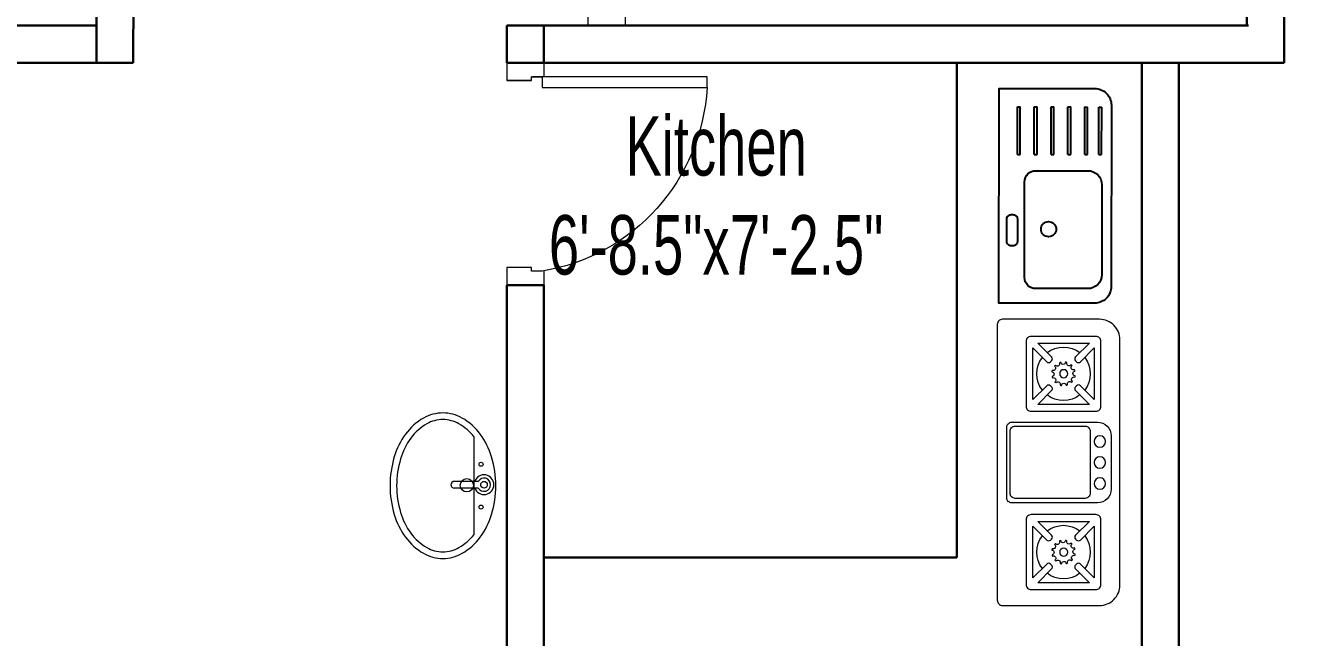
# Model space of a CAD drawing. Header units: inches. Extents: x 64086 to 138972, y -13497 to 16809.
# Drawn here: x 100415 to 100587.5, y -8935.5 to -8853.1 of the extents above; entities that cross this region are included whole.
import ezdxf

# ---------------------------------------------------------------- set-up
doc = ezdxf.new("R2010")
doc.units = ezdxf.units.IN
doc.header["$LTSCALE"] = 0.5
doc.header["$MEASUREMENT"] = 0
doc.header["$PDMODE"] = 2
doc.layers.get('0').update_dxf_attribs({"lineweight": 13})
for name, color, linetype, lineweight in [('DIM', 5, 'Continuous', 13), ('eq1', 113, 'Continuous', 25), ('f2', 94, 'Continuous', 25), ('fur', 42, 'Continuous', 15), ('P-BASIN1', 6, 'Continuous', 15), ('railing', 30, 'Continuous', 15), ('Sheet', 7, 'Continuous', 30), ('TEXT', 7, 'Continuous', 13), ('Text-2', 7, 'Continuous', 18), ('WALL', 7, 'Continuous', 30)]:
    doc.layers.add(name, color=color, linetype=linetype, lineweight=lineweight)
doc.styles.get("Standard").update_dxf_attribs({"font": 'ARIALNB.TTF'})
doc.styles.add('STYLE1', font='ARIALN.TTF', dxfattribs={"width": 0.8})
doc.dimstyles.new('Column Dim', dxfattribs={"dimtxt": 9, "dimasz": 1.5, "dimexe": 13.25, "dimexo": 11, "dimgap": 1, "dimtad": 0, "dimdec": 1, "dimzin": 0, "dimdsep": 46, "dimlunit": 4, "dimtxsty": 'Standard', "dimblk": 'DIM', "dimcen": 0, "dimse1": 1, "dimse2": 1, "dimclrd": 5, "dimclre": 5, "dimclrt": 7, "dimadec": 0, "dimazin": 0, "dimtfac": 1, "dimtdec": 1, "dimtofl": 0, "dimtmove": 2, "dimatfit": 3, "dimldrblk": 'DIM', "dimfxl": 1, "dimtolj": 1, "dimtzin": 0, "dimarcsym": 0})

# ---------------------------------------------------------------- blocks, each defined once
blk = doc.blocks.new('RFG')
at = {"layer": 'eq1'}
for p, q in [((58975.63, -1234.82), (58975.16, -1234.82)), ((58978, -1234.82), (58977.52, -1234.82)), ((58980.84, -1234.82), (58980.36, -1234.82)), ((58983.67, -1234.82), (58983.2, -1234.82)), ((58986.51, -1234.82), (58986.04, -1234.82)), ((58989.35, -1234.82), (58988.88, -1234.82)), ((58975.63, -1242.84), (58975.16, -1242.84)), ((58978, -1242.84), (58977.52, -1242.84)), ((58980.84, -1242.84), (58980.36, -1242.84)), ((58983.67, -1242.84), (58983.2, -1242.84)), ((58986.51, -1242.84), (58986.04, -1242.84)), ((58989.35, -1242.84), (58988.88, -1242.84))]:
    blk.add_line(p, q, dxfattribs=at)
for points in [[(58976.37, -1209.78), (58992.47, -1209.78), (58992.45, -1245.97), (58976.37, -1245.97, -0.414214), (58973.53, -1243.14), (58973.53, -1212.62, -0.414214)], [(58988.15, -1221.65), (58988.15, -1230.22, -0.414214), (58986.26, -1232.11), (58977.49, -1232.11, -0.414214), (58975.12, -1229.74), (58975.12, -1214.61, -0.414214), (58977.49, -1212.24), (58986.26, -1212.24, -0.414214), (58988.15, -1214.13)], [(58990.06, -1219.46), (58990.42, -1219.46, -0.414214), (58991.13, -1220.17), (58991.13, -1223.99, -0.414214), (58990.42, -1224.7), (58990.06, -1224.7, -0.414214), (58989.35, -1223.99), (58989.35, -1220.17, -0.414214)]]:
    blk.add_lwpolyline(points, format="xyb", close=True, dxfattribs=at)
for points in [[(58975.16, -1234.82), (58975.16, -1242.84)], [(58975.63, -1234.82), (58975.63, -1242.84)], [(58977.52, -1234.82), (58977.52, -1242.84)], [(58978, -1234.82), (58978, -1242.84)], [(58980.36, -1234.82), (58980.36, -1242.84)], [(58980.84, -1234.82), (58980.84, -1242.84)], [(58983.2, -1234.82), (58983.2, -1242.84)], [(58983.67, -1234.82), (58983.67, -1242.84)], [(58986.04, -1234.82), (58986.04, -1242.84)], [(58986.51, -1234.82), (58986.51, -1242.84)], [(58988.88, -1234.82), (58988.88, -1242.84)], [(58989.35, -1234.82), (58989.35, -1242.84)]]:
    blk.add_lwpolyline(points, dxfattribs=at)
blk.add_circle((58984.09, -1222.25), 1.28, dxfattribs=at)
blk = doc.blocks.new('BURNER')
at = {"layer": 'fur'}
for points in [[(-21, -15), (-21, -0.75, -0.414214), (-20.25, 0), (20.25, 0, -0.414214), (21, -0.75), (21, -15, -0.414214), (18, -18), (-18, -18, -0.414214)], [(-5.9, -2.13), (-5.9, -14.72, 0.414214), (-3.9, -16.72), (3.94, -16.72, 0.414214), (5.94, -14.72), (5.94, -2.13, 0.414214), (5.19, -1.38), (-5.15, -1.38, 0.414214)], [(-5.32, -2.63), (-5.32, -12.88, 0.414214), (-4.57, -13.63), (4.53, -13.63, 0.414214), (5.28, -12.88), (5.28, -2.63, 0.414214), (4.53, -1.88), (-4.57, -1.88, 0.414214)], [(-18.5, -14.47), (-18.5, -4.97, -0.414214), (-17.75, -4.22), (-8.25, -4.22, -0.414214), (-7.5, -4.97), (-7.5, -14.47, -0.414214), (-8.25, -15.22), (-17.75, -15.22, -0.414214)], [(-17.5, -5.93), (-17.5, -13.51), (-15.47, -11.48, -0.414214), (-14.91, -11.48), (-14.76, -11.62, -0.414214), (-14.76, -12.19), (-16.79, -14.22), (-9.21, -14.22), (-11.24, -12.19, -0.414214), (-11.24, -11.62), (-11.1, -11.48, -0.414214), (-10.53, -11.48), (-8.5, -13.51), (-8.5, -5.93), (-10.53, -7.96, -0.414214), (-11.1, -7.96), (-11.24, -7.81, -0.414214), (-11.24, -7.25), (-9.21, -5.22), (-16.79, -5.22), (-14.76, -7.25, -0.414214), (-14.76, -7.81), (-14.91, -7.96, -0.414214), (-15.47, -7.96)], [(7.67, -14.47), (7.67, -4.97, -0.414214), (8.42, -4.22), (17.92, -4.22, -0.414214), (18.67, -4.97), (18.67, -14.47, -0.414214), (17.92, -15.22), (8.42, -15.22, -0.414214)], [(8.67, -5.93), (8.67, -13.51), (10.7, -11.48, -0.414214), (11.26, -11.48), (11.4, -11.62, -0.414214), (11.4, -12.19), (9.37, -14.22), (16.96, -14.22), (14.93, -12.19, -0.414214), (14.93, -11.62), (15.07, -11.48, -0.414214), (15.64, -11.48), (17.67, -13.51), (17.67, -5.93), (15.64, -7.96, -0.414214), (15.07, -7.96), (14.93, -7.81, -0.414214), (14.93, -7.25), (16.96, -5.22), (9.37, -5.22), (11.4, -7.25, -0.414214), (11.4, -7.81), (11.26, -7.96, -0.414214), (10.7, -7.96)], [(-13.5, -8.05, -0.029973), (-13.29, -8, 0.921201), (-12.6, -8.03, -0.029973), (-12.4, -8.09, 0.921201), (-11.8, -8.46, -0.029973), (-11.66, -8.61, 0.921201), (-11.33, -9.22, -0.029973), (-11.29, -9.43, 0.921201), (-11.31, -10.12, -0.029973), (-11.37, -10.32, 0.921201), (-11.74, -10.91, -0.029973), (-11.89, -11.06, 0.921201), (-12.51, -11.39, -0.029973), (-12.71, -11.43, 0.921201), (-13.4, -11.41, -0.029973), (-13.6, -11.35, 0.921201), (-14.2, -10.98, -0.029973), (-14.34, -10.83, 0.921201), (-14.67, -10.21, -0.029973), (-14.71, -10.01, 0.921201), (-14.69, -9.31, -0.029973), (-14.63, -9.11, 0.921201), (-14.26, -8.52, -0.029973), (-14.11, -8.38, 0.921201)], [(12.67, -8.05, -0.029973), (12.87, -8, 0.921201), (13.57, -8.03, -0.029973), (13.77, -8.09, 0.921201), (14.36, -8.46, -0.029973), (14.51, -8.61, 0.921201), (14.83, -9.22, -0.029973), (14.88, -9.43, 0.921201), (14.86, -10.12, -0.029973), (14.8, -10.32, 0.921201), (14.43, -10.91, -0.029973), (14.28, -11.06, 0.921201), (13.66, -11.39, -0.029973), (13.46, -11.43, 0.921201), (12.76, -11.41, -0.029973), (12.56, -11.35, 0.921201), (11.97, -10.98, -0.029973), (11.83, -10.83, 0.921201), (11.5, -10.21, -0.029973), (11.45, -10.01, 0.921201), (11.48, -9.31, -0.029973), (11.54, -9.11, 0.921201), (11.91, -8.52, -0.029973), (12.06, -8.38, 0.921201)]]:
    blk.add_lwpolyline(points, format="xyb", close=True, dxfattribs=at)
for centre, radius in [((-13.01, -9.75), 0.597), ((13.19, -9.75), 0.597), ((-3.07, -15.05), 0.834), ((0.02, -15.05), 0.834), ((3.11, -15.05), 0.834)]:
    blk.add_circle(centre, radius, dxfattribs=at)
for centre, start, end in [((-13, -9.72), 142.3105, 217.6895), ((-13, -9.72), 52.3105, 127.6895), ((-13, -9.72), 322.3105, 37.6895), ((13.17, -9.72), 142.3105, 217.6895), ((13.17, -9.72), 52.3105, 127.6895), ((13.17, -9.72), 322.3105, 37.6895), ((-13, -9.72), 232.3105, 307.6895), ((13.17, -9.72), 232.3105, 307.6895)]:
    blk.add_arc(centre, 3.93, start, end, dxfattribs=at)
blk = doc.blocks.new('toilet d')
at = {"layer": 'railing'}
for p, q in [((98951.72, -21113.88), (98951.72, -21091.64)), ((98951.72, -21091.64), (98953.15, -21091.64)), ((98953.15, -21091.64), (98953.15, -21113.88)), ((98925.06, -21118.64), (98925.06, -21113.64)), ((98927, -21113.64), (98925.06, -21113.64)), ((98926.96, -21113.88), (98926.96, -21115.31)), ((98926.96, -21113.88), (98926.96, -21115.31)), ((98953.15, -21113.88), (98951.72, -21113.88)), ((98955.06, -21113.64), (98953.15, -21113.64)), ((98953.15, -21113.88), (98953.15, -21115.31)), ((98953.15, -21115.31), (98953.15, -21113.88)), ((98955.06, -21113.64), (98955.06, -21118.64)), ((98926.96, -21115.31), (98927.44, -21115.31)), ((98927.44, -21115.31), (98927.44, -21118.64)), ((98927.44, -21115.31), (98927.44, -21118.64)), ((98952.68, -21115.31), (98952.68, -21118.64)), ((98952.68, -21118.64), (98952.68, -21115.31)), ((98952.68, -21115.31), (98953.15, -21115.31)), ((98927.44, -21118.64), (98925.06, -21118.64)), ((98955.06, -21118.64), (98952.68, -21118.64))]:
    blk.add_line(p, q, dxfattribs=at)
blk.add_arc((98953.17, -21118.15), 26.55, 93.112, 170.7406, dxfattribs=at)
blk = doc.blocks.new('DIM')
at = {"layer": 'DIM'}
for q in [(0, 2), (-2, 0), (0, -2), (2, 0)]:
    blk.add_line((0, 0), q, dxfattribs=at)
blk.add_circle((0, 0), 1, dxfattribs=at)
blk = doc.blocks.new('*D666')
at = {"layer": 'Defpoints', "color": 0, "lineweight": 30, "ltscale": 15, "transparency": 16777216}
for p in [(100623.54, -8591.07), (100555.5, -9679.95), (100631.95, -9684.73)]:
    blk.add_point(p, dxfattribs=at)
at = {"layer": 'Sheet', "color": 5, "lineweight": -2, "ltscale": 15, "transparency": 16777216}
for p, q in [((100699.9, -8597.35), (100668.83, -9094.64)), ((100632.05, -9683.23), (100663.12, -9185.94))]:
    blk.add_line(p, q, dxfattribs=at)
at = {"layer": 'Sheet', "color": 5, "lineweight": -2, "ltscale": 15, "transparency": 16777216, "xscale": 1.5, "yscale": 1.5, "zscale": 1.5}
for p, rotation in [((100700, -8595.85), 86.42430191291139), ((100631.95, -9684.73), 266.4243019129113)]:
    blk.add_blockref('DIM', p, dxfattribs=dict(at, rotation=rotation))
at = {"layer": 'Sheet', "color": 7, "lineweight": 30, "ltscale": 15, "transparency": 16777216, "insert": (100665.98, -9140.29), "char_height": 24.5, "attachment_point": 5, "rotation": 86.4243}
blk.add_mtext('\\A1;90\'-11"', dxfattribs=at)
blk = doc.blocks.new('p-basin11')
at = {"lineweight": 13}
for p, q in [((-0.49, 4.45), (-0.49, 0.85)), ((0.5, 0.86), (0.5, 4.45)), ((-7.44, 1.49), (7.15, 1.49))]:
    blk.add_line(p, q, dxfattribs=at)
for centre, radius in [((-0.08, 2.58), 0.99), ((-3.35, 0.44), 0.298), ((0, 0), 0.495), ((3.06, 0.44), 0.298)]:
    blk.add_circle(centre, radius, dxfattribs=at)
for centre, radius, start, end in [((-1.18, 2.6), 11.33, 106.7647, 126.0274), ((-0.15, -0.85), 14.92, 90, 106.7647), ((-0.15, -0.85), 14.92, 73.2353, 90), ((0.89, 2.6), 11.33, 53.9726, 73.2353), ((-2.77, 4.78), 8.63, 126.0274, 150.3366), ((-1.18, 2.6), 10.34, 106.7647, 126.0274), ((-1.18, 2.6), 10.34, 106.7647, 126.0274), ((-0.15, -0.85), 13.93, 90, 106.7647), ((-0.15, -0.85), 13.93, 90, 106.7647), ((-0.15, -0.85), 13.93, 73.2353, 90), ((-0.15, -0.85), 13.93, 73.2353, 90), ((0.89, 2.6), 10.34, 53.9726, 73.2353), ((0.89, 2.6), 10.34, 53.9726, 73.2353), ((2.48, 4.78), 8.63, 29.6634, 53.9726), ((-2.77, 4.78), 7.64, 126.0274, 150.3366), ((-2.77, 4.78), 7.64, 126.0274, 150.3366), ((2.48, 4.78), 7.64, 29.6634, 53.9726), ((-5.2, 6.16), 5.84, 150.3366, 180), ((-5.2, 6.16), 4.85, 150.3366, 180), ((-5.2, 6.16), 4.85, 150.3366, 180), ((4.9, 6.16), 4.85, 0, 29.6634), ((4.9, 6.16), 4.85, 360, 29.6634), ((4.9, 6.16), 5.84, 0, 29.6634), ((-5.2, 6.16), 5.84, 180, 209.6634), ((-5.2, 6.16), 4.85, 180, 209.6634), ((4.9, 6.16), 4.85, 330.3366, 0), ((4.9, 6.16), 5.84, 330.3366, 0), ((0, 4.45), 0.495, 0, 180), ((-2.77, 7.54), 8.63, 209.6634, 233.9726), ((-2.77, 7.54), 7.64, 209.6634, 232.3), ((2.48, 7.54), 7.64, 307.7, 330.3366), ((2.48, 7.54), 8.63, 306.0274, 330.3366), ((-1.18, 9.72), 11.33, 233.9726, 253.2353), ((0, 0), 1.48, 109.6514, 70.3603), ((0, 0), 0.99, 120.3431, 59.7554), ((0.89, 9.72), 11.33, 286.7647, 306.0274), ((-0.15, 13.16), 14.92, 253.2353, 270), ((-0.15, 13.16), 14.92, 270, 286.7647)]:
    blk.add_arc(centre, radius, start, end, dxfattribs=at)

msp = doc.modelspace()

# ---------------------------------------------------------------- linework, layer by layer
at = {"layer": 'TEXT', "lineweight": 30, "ltscale": 15}
for p, q in [((100429.5, -8858.07), (100429.54, -8846.07)), ((100288.54, -8853.07), (100424.54, -8853.07)), ((100484.85, -8853.07), (100479.85, -8853.07)), ((100568.85, -8853.07), (100579.62, -8853.07)), ((100310.54, -8858.07), (100424.54, -8858.07)), ((100424.54, -8858.07), (100429.5, -8858.07)), ((100540.5, -8858.07), (100540.5, -8924.76)), ((100540.5, -8924.76), (100484.85, -8924.76))]:
    msp.add_line(p, q, dxfattribs=at)
at = {"layer": 'WALL', "lineweight": 30, "ltscale": 15}
for p, q in [((100584.62, -8858.07), (100584.62, -8692.07)), ((100424.54, -8810.16), (100424.54, -8858.07)), ((100579.62, -8853.07), (100579.62, -8810.44)), ((100479.85, -8858.07), (100479.85, -8853.07)), ((100484.85, -8858.07), (100484.85, -8853.07)), ((100490.85, -8858.07), (100479.85, -8858.07)), ((100565.45, -9065.76), (100565.45, -8858.07)), ((100570.45, -9077.76), (100570.45, -8858.07)), ((100479.85, -8944.76), (100479.85, -8888.07)), ((100484.85, -8944.76), (100484.85, -8888.07))]:
    msp.add_line(p, q, dxfattribs=at)
for points in [[(100484.85, -8853.07), (100579.85, -8853.07)], [(100490.85, -8858.07), (100576.45, -8858.07)], [(100570.45, -8858.07), (100584.62, -8858.07)], [(100479.85, -8888.07), (100484.85, -8888.07)]]:
    msp.add_lwpolyline(points, dxfattribs=at)

# ---------------------------------------------------------------- block references
at = {"layer": 'f2', "xscale": 0.7999999999593104, "yscale": 0.7999999999883585, "zscale": 0.8, "rotation": 179.9663557260194}
msp.add_blockref('RFG', (147739.58, -9886.02), dxfattribs=at)
at = {"layer": 'fur', "xscale": -0.9180270000360906, "yscale": 0.9180270000360906, "zscale": 0.9180270000360906, "rotation": 90}
msp.add_blockref('BURNER', (100545.98, -8911.93, -703.04), dxfattribs=at)
at = {"layer": 'P-BASIN1', "xscale": 0.9000000000232831, "yscale": 0.8999999999941792, "zscale": 0.8999999999999773, "rotation": 89.99999999999999}
msp.add_blockref('p-basin11', (100476.79, -8914.94), dxfattribs=at)
at = {"layer": 'railing', "rotation": 270}
msp.add_blockref('toilet d', (121609.49, 90101.98), dxfattribs=at)
at = {"layer": 'railing', "xscale": -1, "rotation": 270}
msp.add_blockref('toilet d', (121598.49, -107813.13), dxfattribs=at)

# ---------------------------------------------------------------- texts
at = {"layer": 'Text-2', "insert": (100508.08, -8886.73, -703.04), "char_height": 8, "width": 62.6443, "attachment_point": 8, "style": 'STYLE1'}
msp.add_mtext('Kitchen\\P6\'-8.5"x7\'-2.5"', dxfattribs=at)

# ---------------------------------------------------------------- dimensions: what is measured, and where the dimension line sits
at = {"layer": 'Sheet', "lineweight": 30, "ltscale": 15}
dim = msp.add_aligned_dim(p1=(100623.54, -8591.07), p2=(100555.5, -9679.95), distance=76.6, dimstyle='Column Dim', override={"dimtxt": 24.5, "dimfxl": 4}, dxfattribs=at)
dim.commit()
dim.dimension.update_dxf_attribs({"geometry": '*D666', "text_midpoint": (100665.98, -9140.29)})

doc.saveas('drawing.dxf')
